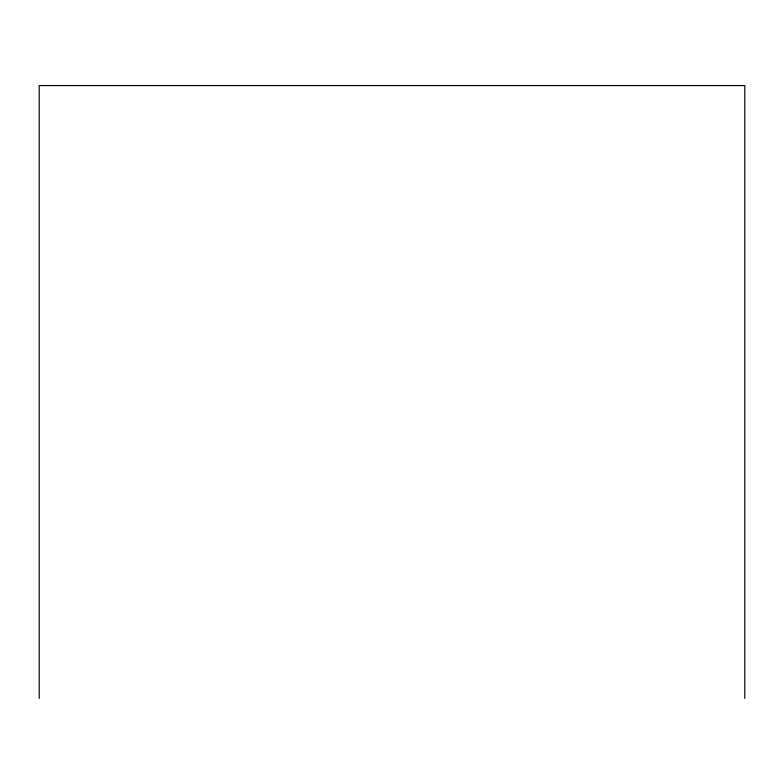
<?xml version="1.0" encoding="UTF-8"?>
<svg xmlns="http://www.w3.org/2000/svg" width="784" height="784" viewBox="0 0 784 784"><rect width="100%" height="100%" fill="white"/><g stroke="black" fill="none" stroke-linecap="round" stroke-linejoin="round"><path stroke-width="1.18" d="M744.8 698.446L744.8 85.554L39.2 85.554L39.2 698.446"/></g></svg>
